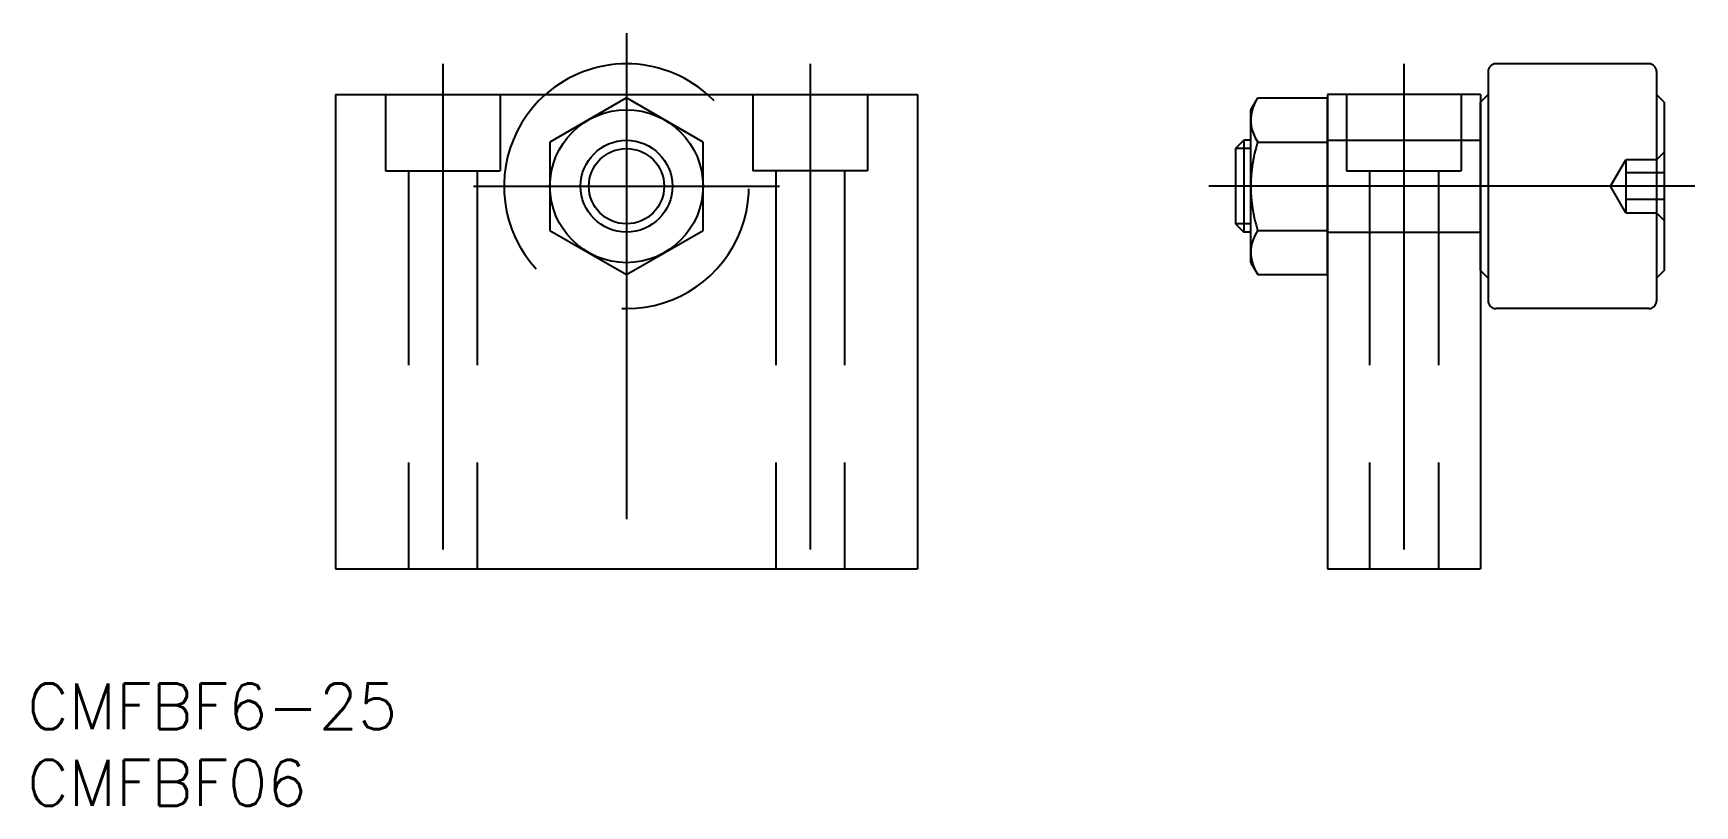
# Model space of a CAD drawing. Extents: x -39 to 70, y -40 to 10.
import ezdxf

# ---------------------------------------------------------------- set-up
doc = ezdxf.new("R2010")
doc.units = 0
doc.linetypes.add('CENTER', pattern=[50.8, 31.75, -6.35, 6.35, -6.35])
doc.linetypes.add('DASHED', pattern=[19.05, 12.7, -6.35])
doc.layers.get('0').update_dxf_attribs({"linetype": 'CONTINUOUS'})
doc.layers.add('CENTER', color=1, linetype='CENTER')
doc.styles.get("Standard").update_dxf_attribs({"font": 'txt.shx', "height": 3, "bigfont": 'bigfont.shx'})

msp = doc.modelspace()

# ---------------------------------------------------------------- linework, layer by layer
at = {"color": 7, "linetype": 'CONTINUOUS'}
for p, q in [((66.78, 8), (56.78, 8)), ((56.28, 7.5), (56.28, -7.5)), ((67.28, 7.5), (67.28, -7.5)), ((-19, 6), (-19, -25)), ((-19, 6), (19, 6)), ((0, 5.77), (-5, 2.89)), ((5, 2.89), (0, 5.77)), ((19, 6), (19, -25)), ((40.78, 5), (41.23, 5.77)), ((41.23, 5.77), (45.78, 5.77)), ((55.78, 6), (45.78, 6)), ((45.78, 6), (45.78, -25)), ((45.78, -5.77), (45.78, 5.77)), ((55.78, 6), (55.78, -25)), ((56.28, 6), (55.78, 5.5)), ((55.78, -5.5), (55.78, 5.5)), ((67.78, 5.5), (67.28, 6)), ((67.78, 5.5), (67.78, -5.5)), ((40.78, -5), (40.78, 5)), ((-5, 2.89), (-5, -2.89)), ((5, -2.89), (5, 2.89)), ((39.78, 2.46), (40.32, 3)), ((39.78, 2.46), (39.78, -2.46)), ((40.78, 3), (40.32, 3)), ((40.32, 3), (40.32, -3)), ((41.23, 2.89), (45.78, 2.89)), ((-5, -2.89), (0, -5.77)), ((0, -5.77), (5, -2.89)), ((39.78, -2.46), (40.32, -3)), ((40.78, -3), (40.32, -3)), ((41.23, -2.89), (45.78, -2.89)), ((40.78, -5), (41.23, -5.77)), ((41.23, -5.77), (45.78, -5.77)), ((56.28, -6), (55.78, -5.5)), ((67.78, -5.5), (67.28, -6)), ((66.78, -8), (56.78, -8)), ((-19, -25), (19, -25)), ((45.78, -25), (55.78, -25))]:
    msp.add_line(p, q, dxfattribs=at)
at = {"color": 3, "linetype": 'DASHED'}
for p, q in [((-15.75, 6), (-15.75, 1)), ((-8.25, 6), (-8.25, 1)), ((8.25, 6), (8.25, 1)), ((15.75, 6), (15.75, 1)), ((47.03, 6), (47.03, 1)), ((54.53, 6), (54.53, 1)), ((45.78, 3), (55.78, 3)), ((67.78, 2.23), (67.28, 1.73)), ((64.28, 0), (65.28, 1.73)), ((67.28, 1.73), (65.28, 1.73)), ((65.28, 1.73), (65.28, -1.73)), ((-15.75, 1), (-8.25, 1)), ((-14.25, 1), (-14.25, -25)), ((-9.75, 1), (-9.75, -25)), ((15.75, 1), (8.25, 1)), ((9.75, 1), (9.75, -25)), ((14.25, 1), (14.25, -25)), ((47.03, 1), (54.53, 1)), ((48.53, 1), (48.53, -25)), ((53.03, 1), (53.03, -25)), ((65.28, -1.73), (64.28, 0)), ((67.78, 0.87), (65.28, 0.87)), ((67.78, -0.87), (65.28, -0.87)), ((65.28, -1.73), (67.28, -1.73)), ((67.28, -1.73), (67.78, -2.23)), ((45.78, -3), (55.78, -3))]:
    msp.add_line(p, q, dxfattribs=at)
at = {"color": 3, "linetype": 'CONTINUOUS'}
for p, q in [((40.78, 2.46), (39.78, 2.46)), ((40.78, -2.46), (39.78, -2.46))]:
    msp.add_line(p, q, dxfattribs=at)
at = {"color": 7, "linetype": 'CONTINUOUS'}
for radius in [5, 3]:
    msp.add_circle((0, 0), radius, dxfattribs=at)
at = {"color": 3, "linetype": 'CONTINUOUS'}
msp.add_circle((0, 0), 2.46, dxfattribs=at)
at = {"color": 7, "linetype": 'CONTINUOUS'}
for centre, radius, start, end in [((0, 0), 8, 48.5904, 131.4096), ((56.78, 7.5), 0.5, 90, 180), ((66.78, 7.5), 0.5, 0, 90), ((43.35, 4.33), 2.57, 154.2988, 214.4864), ((50.28, 0), 9.5, 162.366, 197.634), ((43.35, -4.33), 2.57, 145.5136, 205.7012), ((56.78, -7.5), 0.5, 180, 270), ((66.78, -7.5), 0.5, 270, 0)]:
    msp.add_arc(centre, radius, start, end, dxfattribs=at)
at = {"color": 3, "linetype": 'DASHED'}
msp.add_arc((0, 0), 8, 131.4096, 48.5904, dxfattribs=at)
at = {"layer": 'CENTER', "color": 1, "linetype": 'CENTER'}
for p, q in [((0, 10), (0, -27)), ((-12, 8), (-12, -27)), ((12, 8), (12, -27)), ((50.78, 8), (50.78, -27)), ((-10, 0), (10, 0)), ((69.78, 0), (37.78, 0))]:
    msp.add_line(p, q, dxfattribs=at)

# ---------------------------------------------------------------- texts
at = {"color": 7, "linetype": 'CONTINUOUS'}
for s, p in [('CMFBF6-25', (-39.14, -35.49)), ('CMFBF06', (-39.14, -40.49))]:
    msp.add_text(s, height=3, dxfattribs=at).set_placement(p)

doc.saveas('drawing.dxf')
